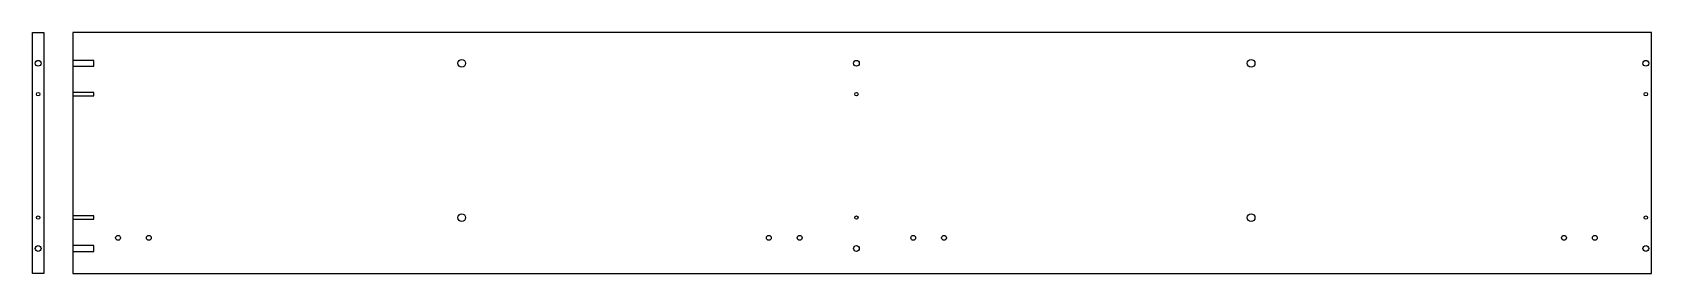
# Model space of a CAD drawing. Extents: x -42 to 1640, y 0 to 250.
import ezdxf

# ---------------------------------------------------------------- set-up
doc = ezdxf.new("R2010")
doc.units = 0
for name, color, linetype in [('FACE1', 7, 'CONTINUOUS'), ('LATOA', 7, 'CONTINUOUS'), ('LATOE9K00', 7, 'CONTINUOUS'), ('PANEL12K00', 7, 'CONTINUOUS'), ('VERTICA10K00', 7, 'CONTINUOUS'), ('VERTICA5K00', 7, 'CONTINUOUS'), ('VERTICA9K00', 7, 'CONTINUOUS')]:
    doc.layers.add(name, color=color, linetype=linetype)

msp = doc.modelspace()

# ---------------------------------------------------------------- linework, layer by layer
at = {"layer": 'FACE1', "color": 0}
msp.add_lwpolyline([(-30, 0), (-42, 0), (-42, 250), (-30, 250)], close=True, dxfattribs=at)
for centre, radius in [((-36, 218), 3), ((-36, 186), 1.75), ((-36, 58), 1.75), ((-36, 26), 3)]:
    msp.add_circle(centre, radius, dxfattribs=at)
at = {"layer": 'LATOA', "color": 0}
for points in [[(0, 215), (22, 215), (22, 221), (0, 221)], [(0, 184.25), (22, 184.25), (22, 187.75), (0, 187.75)], [(0, 56.25), (22, 56.25), (22, 59.75), (0, 59.75)], [(0, 23), (22, 23), (22, 29), (0, 29)]]:
    msp.add_lwpolyline(points, close=True, dxfattribs=at)
at = {"layer": 'LATOE9K00', "color": 0}
for centre, radius in [((814, 186), 1.75), ((1634, 186), 1.75), ((814, 58), 1.75), ((1634, 58), 1.75), ((47, 37), 2.5), ((79, 37), 2.5), ((723, 37), 2.5), ((755, 37), 2.5), ((873, 37), 2.5), ((905, 37), 2.5), ((1549, 37), 2.5), ((1581, 37), 2.5)]:
    msp.add_circle(centre, radius, dxfattribs=at)
at = {"layer": 'PANEL12K00', "color": 0}
msp.add_lwpolyline([(0, 0), (1640, 0), (1640, 250), (0, 250)], close=True, dxfattribs=at)
at = {"layer": 'VERTICA10K00', "color": 0}
for centre in [(814, 218), (1634, 218), (814, 26), (1634, 26)]:
    msp.add_circle(centre, 3, dxfattribs=at)
at = {"layer": 'VERTICA5K00', "color": 0}
for centre, radius in [((814, 186), 1.75), ((1634, 186), 1.75), ((814, 58), 1.75), ((1634, 58), 1.75), ((47, 37), 2.5), ((79, 37), 2.5), ((723, 37), 2.5), ((755, 37), 2.5), ((873, 37), 2.5), ((905, 37), 2.5), ((1549, 37), 2.5), ((1581, 37), 2.5)]:
    msp.add_circle(centre, radius, dxfattribs=at)
at = {"layer": 'VERTICA9K00', "color": 0}
for centre in [(404, 218), (1224, 218), (404, 58), (1224, 58)]:
    msp.add_circle(centre, 4, dxfattribs=at)

doc.saveas('drawing.dxf')
